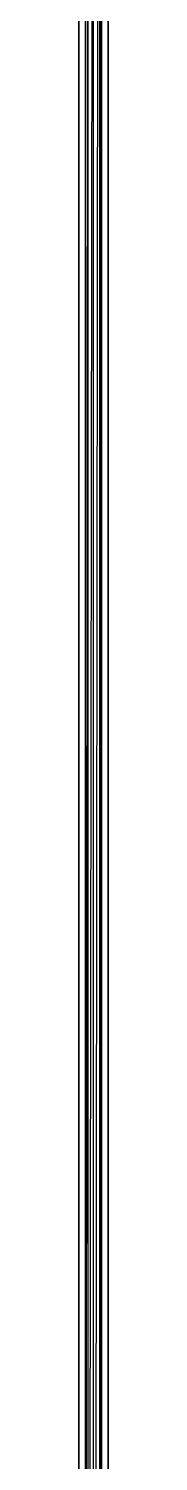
# Model space of a CAD drawing. Extents: x -32 to 51.8, y -51.6 to -5.5.
# Drawn here: x -24.746 to -24.706, y -17.03 to -15.092 of the extents above; entities that cross this region are included whole.
import ezdxf

# ---------------------------------------------------------------- set-up
doc = ezdxf.new("R2010")
doc.units = 0
doc.header["$MEASUREMENT"] = 0
doc.layers.get('0').update_dxf_attribs({"linetype": 'CONTINUOUS'})

msp = doc.modelspace()

# ---------------------------------------------------------------- linework, layer by layer
for p, q in [((-24.7374, -13.4664), (-24.7374, -19.5116)), ((-24.7341, -13.4664), (-24.7373, -19.5116)), ((-24.7341, -13.4664), (-24.7341, -19.5116)), ((-24.7339, -19.5116), (-24.7262, -13.4664)), ((-24.7262, -19.5116), (-24.7262, -13.4664)), ((-24.726, -19.5116), (-24.7182, -13.4664)), ((-24.7182, -13.4664), (-24.7182, -19.5116)), ((-24.7181, -19.5116), (-24.7149, -13.4664)), ((-24.7149, -19.5116), (-24.7149, -13.4664)), ((-24.7461, -17.8566), (-24.746, -13.6742)), ((-24.7461, -17.8566), (-24.7461, -13.6742)), ((-24.7461, -13.6742), (-24.7461, -17.8566)), ((-24.7065, -13.6742), (-24.7065, -17.8566)), ((-24.7065, -17.8566), (-24.7065, -13.6742))]:
    msp.add_line(p, q)

doc.saveas('drawing.dxf')
